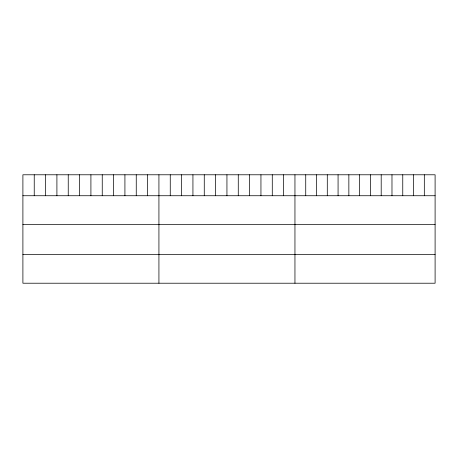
<?xml version="1.0" encoding="UTF-8"?>
<svg xmlns="http://www.w3.org/2000/svg" width="458" height="458" viewBox="0 0 458 458"><rect width="100%" height="100%" fill="white"/><g stroke="black" fill="none" stroke-linecap="round" stroke-linejoin="round"><path stroke-width="0.69" d="M435.1 195.732L435.1 283.216L22.9 283.216L22.9 174.784L435.1 174.784L435.1 195.732L22.9 195.732M22.9 224.597L435.1 224.597M22.9 254.345L435.1 254.345M424.32 174.784L424.32 195.732M413.54 174.784L413.54 195.732M402.759 174.784L402.759 195.732M391.979 174.784L391.979 195.732M381.199 174.784L381.199 195.732M370.419 174.784L370.419 195.732M359.633 174.784L359.633 195.732M348.853 174.784L348.853 195.732M338.073 174.784L338.073 195.732M327.293 174.784L327.293 195.732M316.512 174.784L316.512 195.732M305.732 174.784L305.732 195.732M294.952 174.784L294.952 283.216M283.616 174.784L283.616 195.732M272.281 174.784L272.281 195.732M260.946 174.784L260.946 195.732M249.61 174.784L249.61 195.732M238.274 174.784L238.274 195.732M226.939 174.784L226.939 195.732M215.604 174.784L215.604 195.732M204.268 174.784L204.268 195.732M192.933 174.784L192.933 195.732M181.597 174.784L181.597 195.732M170.261 174.784L170.261 195.732M158.926 174.784L158.926 283.216M147.591 174.784L147.591 195.732M136.255 174.784L136.255 195.732M124.919 174.784L124.919 195.732M113.584 174.784L113.584 195.732M102.248 174.784L102.248 195.732M90.913 174.784L90.913 195.732M79.578 174.784L79.578 195.732M68.242 174.784L68.242 195.732M56.907 174.784L56.907 195.732M45.571 174.784L45.571 195.732M34.236 174.784L34.236 195.732"/></g></svg>
